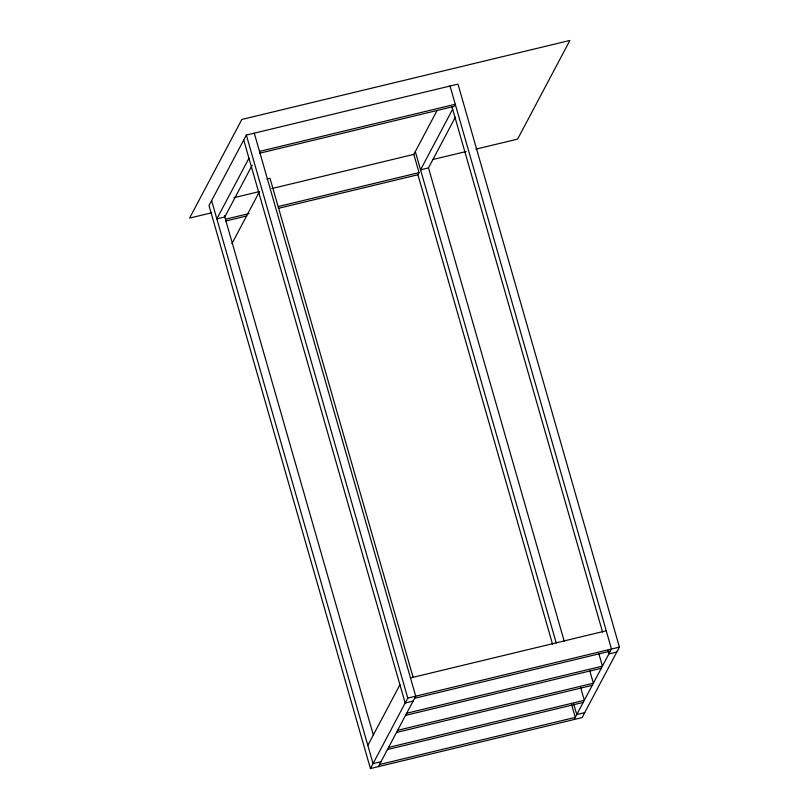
<?xml version="1.0" encoding="UTF-8"?>
<svg xmlns="http://www.w3.org/2000/svg" width="809" height="809" viewBox="0 0 809 809"><rect width="100%" height="100%" fill="white"/><g stroke="black" fill="none" stroke-linecap="round" stroke-linejoin="round"><path stroke-width="1.21" d="M246.34 135.073L209.005 205.547L370.441 768.55L582.076 717.593L619.411 647.119L457.975 84.116L246.34 135.073L407.776 698.086L370.441 768.55M248.96 158.251L216.852 218.855L224.791 216.943L252.226 165.157M231.971 243.56L258.991 192.542M413.753 154.519L436.911 110.793M552.567 644.277L417.919 174.693L419.052 172.63L413.824 154.377L271.895 188.558M452.656 109.205L420.549 169.809L428.487 167.898L455.336 117.214M367.832 745.372L399.929 684.768M378.379 766.639L415.715 696.175L254.269 133.161M574.147 719.504L611.473 649.03L450.037 86.027M259.507 151.404L455.265 104.27L454.142 106.383L259.608 153.225M267.041 179.001L270.014 178.283L413.166 677.517M233.963 197.689L259.659 191.5M211.705 212.767L189.589 218.086L241.851 119.439L569.89 40.45L517.618 139.108L475.854 149.159M432.845 159.515L466.024 151.536M225.741 219.178L248.99 213.576M278.357 206.507L419.052 172.63M225.842 220.988L246.644 215.983M278.458 208.328L417.94 174.744M410.476 677.922L606.244 630.787M407.776 698.086L619.411 647.119M414.592 698.288L610.35 651.144M413.096 701.1L405.167 703.011L243.721 140.008M616.802 652.054L608.864 653.965L607.822 650.325M406.664 713.255L602.422 666.12L598.822 653.581M405.542 715.368L601.299 668.234M397.603 730.345L593.371 683.211L589.771 670.671M396.491 732.458L592.249 685.324M388.553 747.435L584.32 700.301L580.72 687.761M387.43 749.549L583.198 702.414M380.999 761.704L373.06 763.615L211.614 200.612M584.695 712.658L576.756 714.569L573.621 703.648M379.502 764.525L575.26 717.391L571.67 704.841M451.948 106.737L602.594 632.122M428.477 167.857L564.166 641.072M415.32 151.566L556.228 642.983M224.427 215.69L373.343 735.017"/></g></svg>
